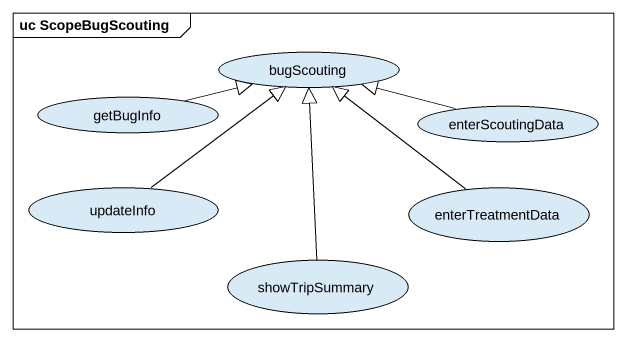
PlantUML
@startuml
mainframe uc ScopeBugScouting
usecase bugScouting
usecase getBugInfo
usecase enterScoutingData
usecase updateInfo
usecase enterTreatmentData
usecase showTripSummary
getBugInfo -right-|> bugScouting
enterScoutingData -left-|> bugScouting
updateInfo -up-|> bugScouting
enterTreatmentData -up-|> bugScouting
showTripSummary -up-|> bugScouting
@enduml
